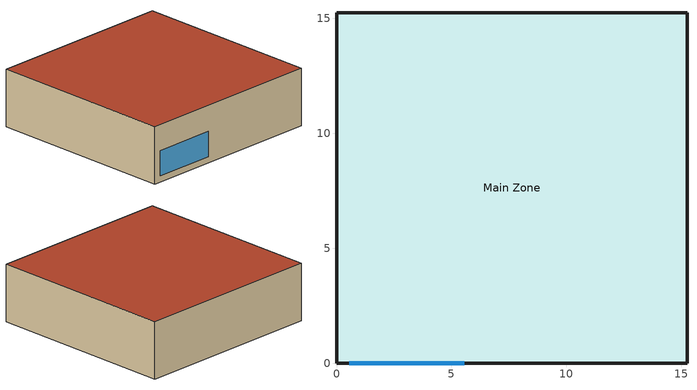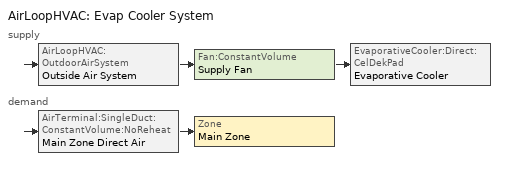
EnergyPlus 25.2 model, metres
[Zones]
Main Zone
 floor adiabatic (FLOOR): 15.24,0 0,0 0,15.24 15.24,15.24 z0
 wall outside (R13WALL): 0,0 15.24,0 15.24,15.24 0,15.24 0,0 z0:4.57
 window (DoubleClear): 0.55,0 5.55,0 z0.5:2.5
 roof outside (ROOF31): 0,15.24 0,0 15.24,0 15.24,15.24 z4.57
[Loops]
AirLoopHVAC 'Evap Cooler System'
 supply: AirLoopHVAC:OutdoorAirSystem 'Outside Air System' > Fan:ConstantVolume 'Supply Fan' > EvaporativeCooler:Direct:CelDekPad 'Evaporative Cooler'
 demand: AirTerminal:SingleDuct:ConstantVolume:NoReheat 'Main Zone Direct Air' > Zone 'Main Zone'
[Building]
Bldg: Loads convergence tolerance value=0.05; Maximum number of warmup days=30; Minimum number of warmup days=6; North axis=0; Solar distribution=MinimalShadowing; Temperature convergence tolerance value=0.05; Terrain=Suburbs
[Site:GroundTemperature:BuildingSurface]
18.89, 18.92, 19.02, 19.12, 19.21, 19.23, 19.07, 19.32, 19.09, 19.21, 19.13, 18.96
[Site:Location]
Denver Centennial CO USA WMO=724666: Elevation=1793; Latitude=39.74; Longitude=-105.18; Time zone=-7
[SizingPeriod:DesignDay] Barometric pressure=81560; Day of month=21; Daylight saving time indicator=No; Humidity condition type=WetBulb; Rain indicator=No; Snow indicator=No; Solar model indicator=ASHRAEClearSky
Name | Daily dry bulb temperature range | Day type | Maximum dry bulb temperature | Month | Sky clearness | Wetbulb or dewpoint at maximum dry bulb | Wind direction | Wind speed
Denver Centennial Ann Clg 1% Condns DB=>MWB | 15.2 | SummerDesignDay | 32 | 7 | 1 | 15.5 | 0 | 4.9
Denver Centennial Ann Htg 99.6% Condns DB | 0 | WinterDesignDay | -18.8 | 12 | 0 | -18.8 | 340 | 3
[Construction]
FLOOR: C5 - 4 IN HW CONCRETE
R13WALL: R13LAYER
ROOF31: R31LAYER
[Construction:WindowDataFile]
DoubleClear: ..\datasets\Window5DataFile.dat
[Material]
C5 - 4 IN HW CONCRETE: Conductivity=1.729577; Density=2242.585; Roughness=MediumRough; Solar absorptance=0.65; Specific heat=836.8; Thermal absorptance=0.9; Thickness=0.101498; Visible absorptance=0.65
[Material:NoMass] Roughness=Rough; Solar absorptance=0.75; Thermal absorptance=0.9; Visible absorptance=0.75
Name | Thermal resistance
R13LAYER | 2.290965
R31LAYER | 5.456
[AirLoopHVAC]
Evap Cooler System: Design supply air flow rate=2
[AirTerminal:SingleDuct:ConstantVolume:NoReheat]
Main Zone Direct Air: Availability schedule=ReportPeriodOff; Maximum air flow rate=1.5
[AvailabilityManager:HighTemperatureTurnOn]
High Temperature Turn On Availability Manager: Temperature=27
[AvailabilityManager:LowTemperatureTurnOff]
Low Temperature Turn Off Availability Manager: Temperature=23
[AvailabilityManager:Scheduled]
availabilityReportPeriodOff: Schedule=ReportPeriodOff
[Controller:OutdoorAir]
Outside Air Controller: Economizer control action type=ModulateFlow; Economizer control type=NoEconomizer; Economizer maximum limit dry bulb temperature=19; Economizer minimum limit dry bulb temperature=4; Lockout type=NoLockout; Maximum outdoor air flow rate=2; Minimum limit type=FixedMinimum; Minimum outdoor air flow rate=2
[EvaporativeCooler:Direct:CelDekPad]
Evaporative Cooler: Availability schedule=ReportPeriodOff; Control type=CONSTANT; Direct pad area=0.6; Direct pad depth=0.2; Recirculating water pump power consumption=225
[Fan:ConstantVolume]
Supply Fan: Availability schedule=ReportPeriodOff; Fan total efficiency=0.7; Maximum flow rate=2; Motor efficiency=0.9; Motor in airstream fraction=1; Pressure rise=600
[People]
Main Zone People 1: Activity level schedule=ACTIVITY_SCH; Air velocity schedule=AIR_VELO_SCH; Clothing insulation calculation method=ClothingInsulationSchedule; Clothing insulation schedule=CLOTHING_SCH; Cold stress temperature threshold=10.5; Enable ashrae 55 comfort warnings=No; Fraction radiant=0.3; Heat stress temperature threshold=30; Mean radiant temperature calculation type=EnclosureAveraged; Number of people=1; Number of people calculation method=People; Number of people schedule=BLDG_OCC_SCH; Sensible heat fraction=Autocalculate; Thermal comfort model 1 type=Pierce; Work efficiency schedule=WORK_EFF_SCH; Zone or zonelist or space or spacelist=Main Zone
[ThermostatSetpoint:SingleHeating]
Heating Setpoint: Setpoint temperature schedule=Heating Setpoint Schedule
[Zone]
Main Zone: Ceiling height=Autocalculate; Multiplier=1; Type=1; Volume=Autocalculate
[ZoneControl:Thermostat]
Main Zone Thermostat: Zone or zonelist=Main Zone; Control 1=Heating Setpoint; Control type schedule=Zone Control Type Sched
[ZoneHVAC:Baseboard:Convective:Electric]
Main Zone Baseboard: Availability schedule=ReportPeriodOff; Efficiency=0.97; Heating design capacity=8000; Heating design capacity method=HeatingDesignCapacity
[Zone equipment]
Main Zone: Main Zone Direct Air, Main Zone Baseboard
[ZoneInfiltration:DesignFlowRate]
Main Zone Infiltration: Constant term coefficient=1; Design flow rate=0.02; Design flow rate calculation method=Flow/Zone; Schedule=System Availability Schedule; Temperature term coefficient=0; Velocity squared term coefficient=0; Velocity term coefficient=0; Zone or zonelist or space or spacelist=Main Zone
[ZoneVentilation:DesignFlowRate]
Main Zone Ventl: Constant term coefficient=1; Delta temperature=2; Design flow rate=0.05295; Design flow rate calculation method=Flow/Zone; Fan pressure rise=67; Fan total efficiency=0.7; Maximum indoor temperature=100; Maximum outdoor temperature=100; Maximum wind speed=40; Minimum indoor temperature=18; Minimum outdoor temperature=-100; Schedule=NightVentSched; Temperature term coefficient=0; Velocity squared term coefficient=0; Velocity term coefficient=0; Ventilation type=Intake; Zone or zonelist or space or spacelist=Main Zone
[Schedule:Compact]
ACTIVITY_SCH: Through: 12/31, For: AllDays, Until: 24:00, 120
AIR_VELO_SCH: Through: 12/31, For: AllDays, Until: 24:00, 0.2
BLDG_OCC_SCH: Through: 12/31, For: SummerDesignDay, Until: 06:00, 0, Until: 22:00, 1, Until: 24:00, 0.05, For: Weekdays, Until: 06:00, 0, Until: 07:00, 0.1, Until: 08:00, 0.2, Until: 12:00, 0.95, Until: 13:00, 0.5, Until: 17:00, 0.95, Until: 18:00, 0.7, Until: 20:00, 0.4, Until: 22:00, 0.1, Until: 24:00, 0.05, For: Saturday, Until: 06:00, 0, Until: 08:00, 0.1, Until: 14:00, 0.5, Until: 17:00, 0.1, Until: 24:00, 0, For: AllOtherDays, Until: 24:00, 0
CLOTHING_SCH: Through: 04/30, For: AllDays, Until: 24:00, 1, Through: 09/30, For: AllDays, Until: 24:00, 0.5, Through: 12/31, For: AllDays, Until: 24:00, 1
Heating Setpoint Schedule: Through: 12/31, For: AllDays, Until: 24:00, 20
NightVentSched: Through: 7/24, For: Alldays, Until: 24:00, 0, Through: 7/27, For: Alldays, Until: 24:00, 1, Through: 12/31, For: Alldays, Until: 24:00, 0
ReportPeriodOff: Through: 7/24, For: AllDays, Until: 24:00, 1, Through: 7/25, For: AllDays, Until: 6:00, 1, Until: 24:00, 0, Through: 7/26, For: AllDays, Until: 24:00, 0, Through: 7/27, For: AllDays, Until: 18:00, 0, Until: 24:00, 1, Through: 12/31, For: AllDays, Until: 24:00, 0
System Availability Schedule: THROUGH: 12/31, FOR: AllDays, UNTIL: 24:00, 1
WORK_EFF_SCH: Through: 12/31, For: AllDays, Until: 24:00, 0
Zone Control Type Sched: Through: 12/31, For: AllDays, Until: 24:00, 1
